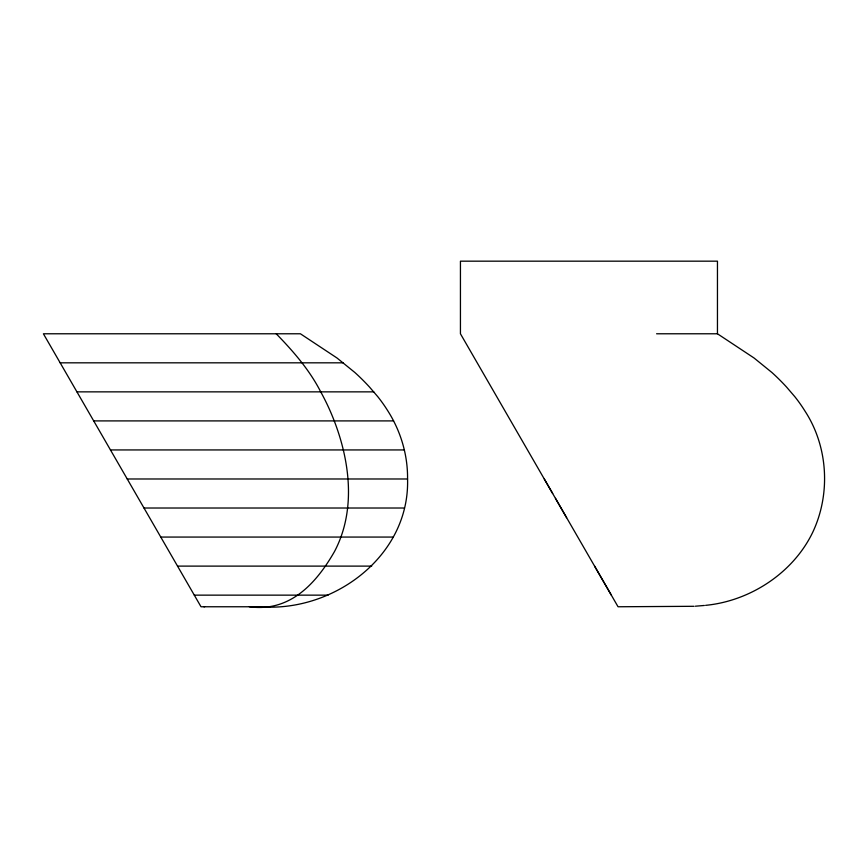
<?xml version="1.0" encoding="UTF-8"?>
<svg xmlns="http://www.w3.org/2000/svg" width="868" height="868" viewBox="0 0 868 868"><rect width="100%" height="100%" fill="white"/><g stroke="black" fill="none" stroke-linecap="round" stroke-linejoin="round"><path stroke-width="1.3" d="M407.559 478.984C409.815 556.312 333.214 612.591 260.02 606.765L201.007 606.765L43.4 333.779L300.415 333.779L336.99 357.985L354.871 372.502A217.076 217.076 0 0 1 369.475 387.019L377.797 396.698A151.943 151.943 0 0 1 388.039 411.215C400.788 431.353 407.841 455.114 407.559 478.984L127.238 478.984M705.619 605.343C750.256 601.025 793.287 572.837 812.752 532.225C830.774 494 828.17 446.77 805.07 411.215A151.943 151.943 0 0 0 794.828 396.698L786.516 387.019A217.076 217.076 0 0 0 771.912 372.502L754.032 357.985L717.456 333.779L656.588 333.779M704.371 605.463L695.333 606.211M694.009 606.298L618.049 606.765L460.441 333.779L460.441 261.17L717.456 261.17L717.456 333.779M60.174 362.824L343.435 362.824M76.937 391.859L373.782 391.859M93.701 420.904L393.573 420.904M110.464 449.939L404.347 449.939M144.001 508.019L404.065 508.019M160.764 537.064L393.204 537.064M177.539 566.11L371.699 566.11M194.302 595.144L328.104 595.144M203.915 606.765L204.598 606.765M249.387 606.765C289.586 612.298 315.898 583.99 334.473 551.581C357.562 507.932 349.218 454.778 330.274 411.215A186.501 132.5 80.3 0 0 320.726 391.859C309.518 369.942 293.286 351.301 276.219 333.779M566.63 517.708L555.466 498.341M544.279 478.984L552.666 493.501M594.58 566.11L611.343 595.144"/></g></svg>
